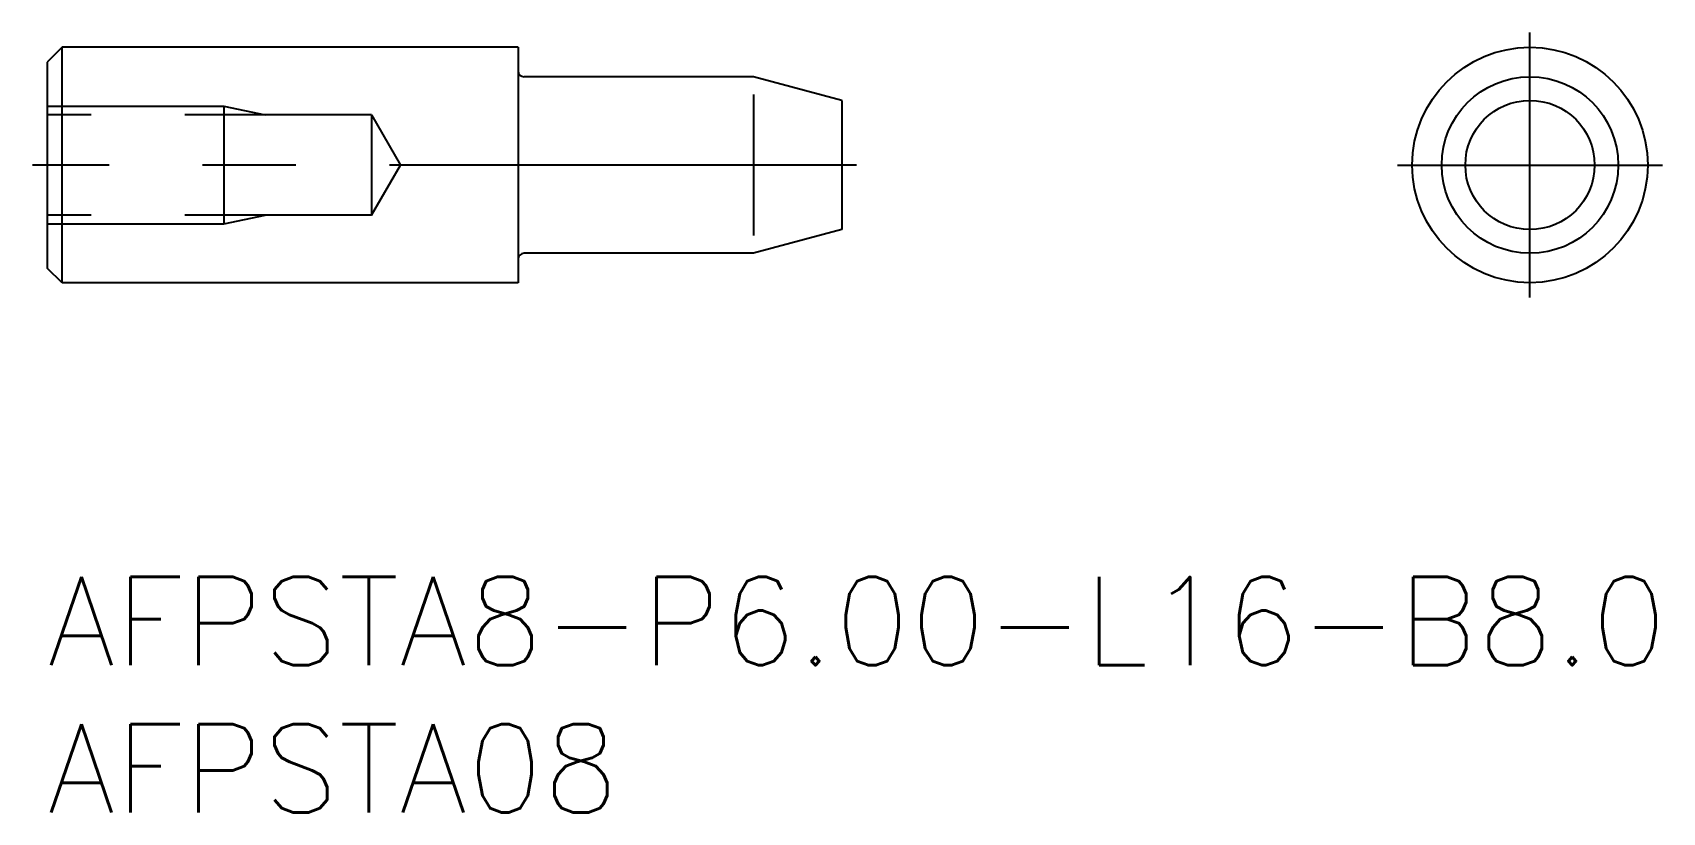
# Model space of a CAD drawing. Extents: x -0.5 to 54.9, y -8 to 18.5.
import ezdxf

# ---------------------------------------------------------------- set-up
doc = ezdxf.new("R2010")
doc.units = 0
doc.header["$LTSCALE"] = 0.5
doc.linetypes.add('CENTER', pattern=[50.8, 31.75, -6.35, 6.35, -6.35])
doc.linetypes.add('DASHED', pattern=[19.05, 12.7, -6.35])
for name, color, linetype in [('MSM_CENTER', 1, 'CENTER'), ('MSM_CONTINUOUS', 7, 'CONTINUOUS'), ('MSM_DASHED', 4, 'DASHED'), ('MSM_NARROW', 5, 'CONTINUOUS'), ('MSM_PART_NUMBER', 7, 'CONTINUOUS')]:
    doc.layers.add(name, color=color, linetype=linetype)
doc.styles.get("Standard").update_dxf_attribs({"font": 'txt.shx', "height": 1, "bigfont": 'bigfont.shx'})

# ---------------------------------------------------------------- blocks, each defined once
blk = doc.blocks.new('*U4')
at = {"layer": 'MSM_PART_NUMBER'}
blk.add_text('AFPSTA8-P6.00-L16-B8.0', height=3, dxfattribs=at).set_placement((0, -3))
blk = doc.blocks.new('*U5')
at = {"layer": 'MSM_PART_NUMBER'}
blk.add_text('AFPSTA08', height=3, dxfattribs=at).set_placement((0, -8))

msp = doc.modelspace()

# ---------------------------------------------------------------- linework, layer by layer
at = {"layer": 'MSM_CENTER'}
for p, q in [((50.38, 9.5), (50.38, 18.5)), ((27.5, 14), (-0.5, 14)), ((45.88, 14), (54.88, 14))]:
    msp.add_line(p, q, dxfattribs=at)
at = {"layer": 'MSM_CONTINUOUS'}
for p, q in [((0.5, 18), (0, 17.5)), ((16, 18), (0.5, 18)), ((0.5, 10), (0.5, 18)), ((16, 18), (16, 10)), ((0, 17.5), (0, 10.5)), ((24, 17), (16.2, 17)), ((27, 16.196), (24, 17)), ((27, 16.196), (27, 11.804)), ((27, 11.804), (24, 11)), ((24, 11), (16.2, 11)), ((0.5, 10), (0, 10.5)), ((16, 10), (0.5, 10))]:
    msp.add_line(p, q, dxfattribs=at)
for radius in [4, 3, 2.196]:
    msp.add_circle((50.38, 14), radius, dxfattribs=at)
for centre, start, end in [((16.2, 17.2), 180, 270), ((16.2, 10.8), 90, 180)]:
    msp.add_arc(centre, 0.2, start, end, dxfattribs=at)
at = {"layer": 'MSM_DASHED'}
for p, q in [((0, 16), (6, 16)), ((11.019, 15.7), (0, 15.7)), ((6, 16), (6, 12)), ((6, 16), (7.4, 15.7)), ((11.019, 15.7), (12, 14)), ((11.019, 15.7), (11.019, 12.3)), ((11.019, 12.3), (12, 14)), ((11.019, 12.3), (0, 12.3)), ((6, 12), (7.4, 12.3)), ((0, 12), (6, 12))]:
    msp.add_line(p, q, dxfattribs=at)
at = {"layer": 'MSM_NARROW'}
msp.add_line((24, 16.4), (24, 11.6), dxfattribs=at)

# ---------------------------------------------------------------- block references
at = {"layer": 'MSM_CONTINUOUS'}
for name in ['*U4', '*U5']:
    msp.add_blockref(name, (0, 0), dxfattribs=at)

doc.saveas('drawing.dxf')
